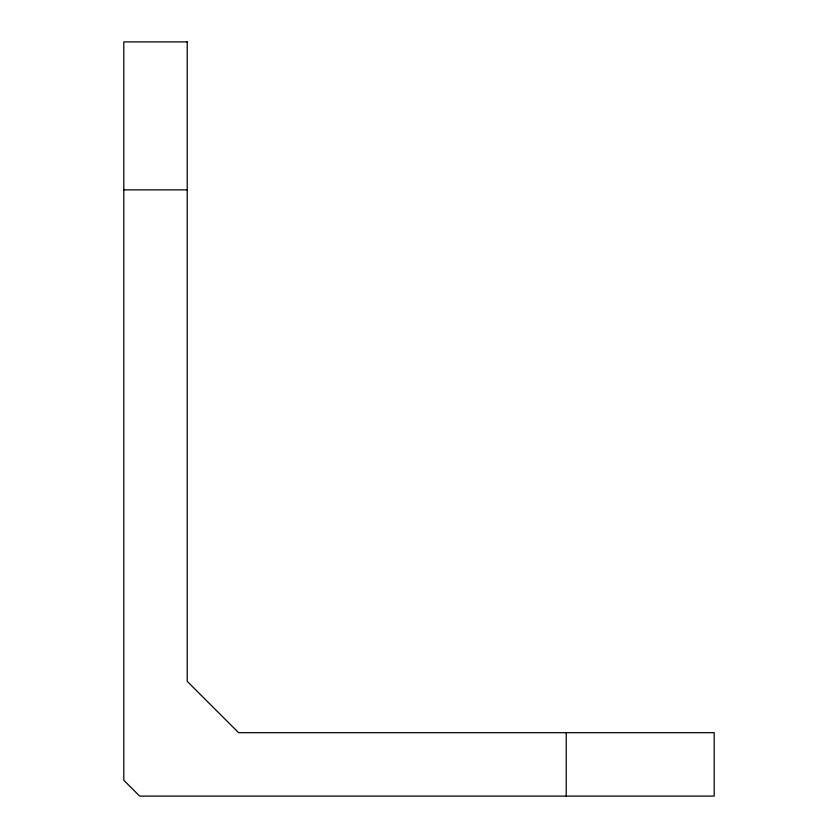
<?xml version="1.0" encoding="UTF-8"?>
<svg xmlns="http://www.w3.org/2000/svg" width="838" height="838" viewBox="0 0 838 838"><rect width="100%" height="100%" fill="white"/><g stroke="black" fill="none" stroke-linecap="round" stroke-linejoin="round"><path stroke-width="1.26" d="M123.804 189.87L187.22 189.87M566.226 732.684L566.226 796.1M187.22 41.9L123.804 41.9L123.804 780.251L139.663 796.1L714.196 796.1L714.196 732.684L238.589 732.684L187.22 681.346L187.22 41.9"/></g></svg>
